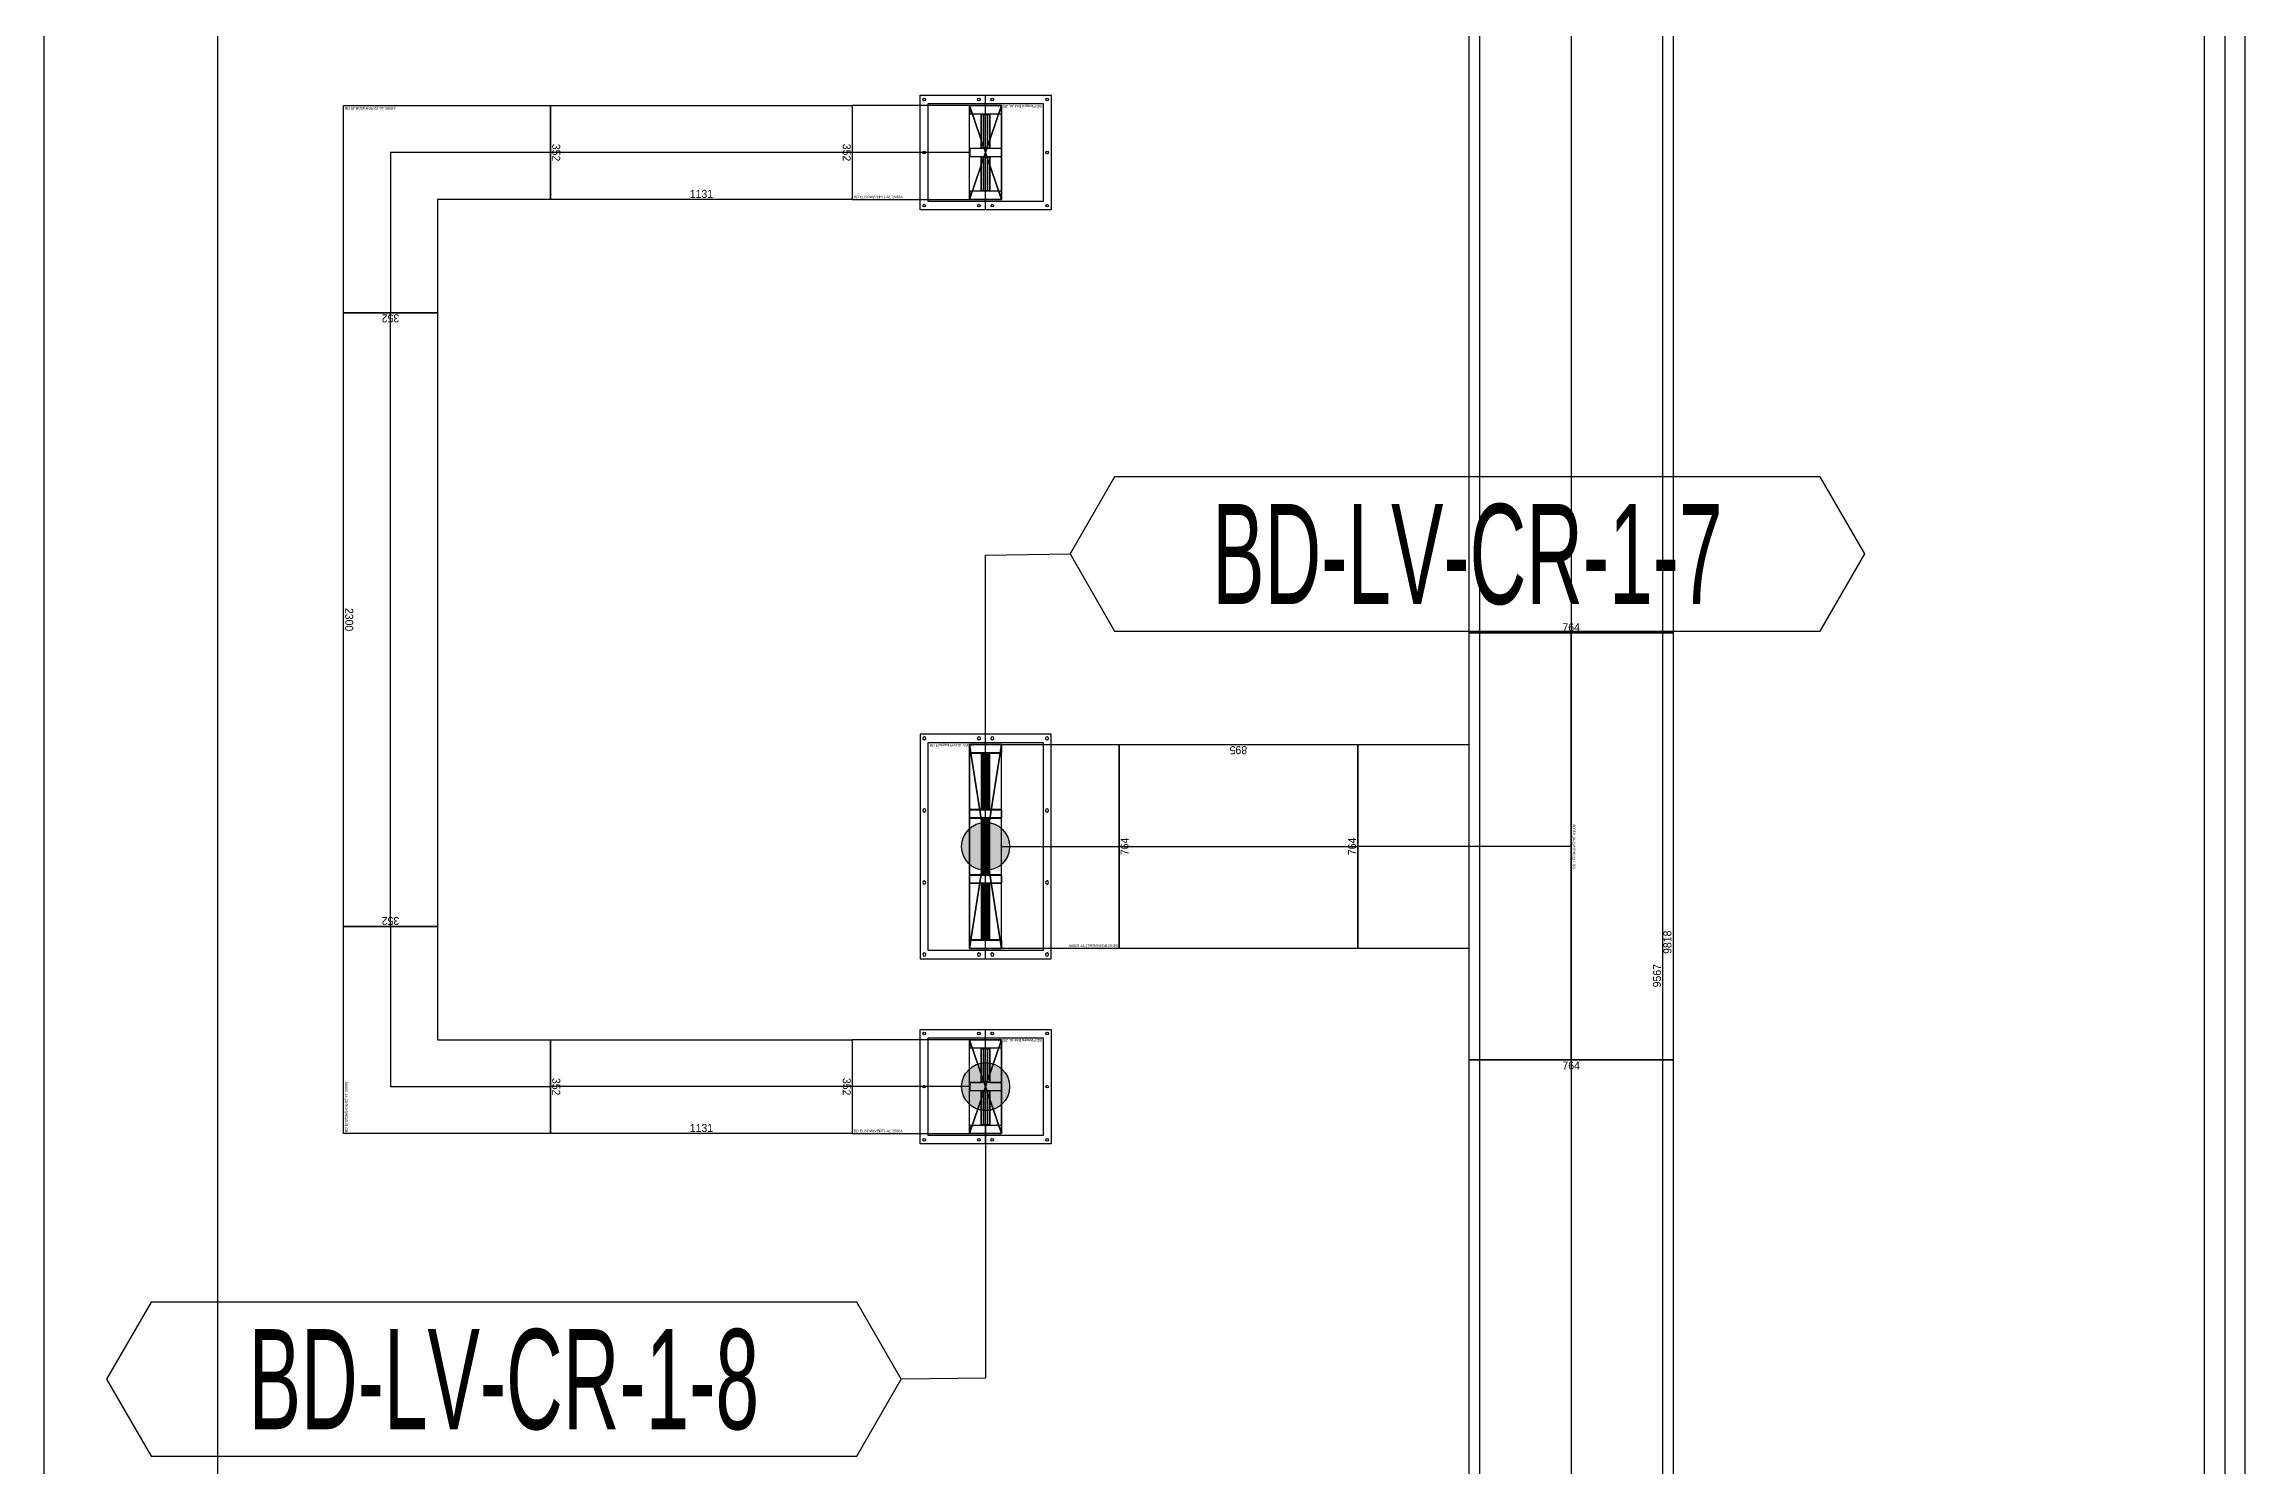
# Model space of a CAD drawing. Header units: millimetres. Extents: x 28486 to 374549, y -351975 to 868946.
# Drawn here: x 289075 to 297326, y -302621 to -297293 of the extents above; entities that cross this region are included whole.
import ezdxf
from ezdxf.enums import TextEntityAlignment as Align

# ---------------------------------------------------------------- set-up
doc = ezdxf.new("R2010")
doc.units = ezdxf.units.MM
doc.header["$LTSCALE"] = 150
doc.layers.get('Defpoints').update_dxf_attribs({"color": 150})
for name, color, linetype in [('-----27 Bus Duct_HV_6.6kV', 130, 'Continuous'), ('-----27 Bus Duct_HV_IT BACK UP A', 7, 'Continuous'), ('-----27 Bus Duct_HV_IT BACK UP B', 3, 'Continuous'), ('-----27 Bus Duct_LV_380-220V', 200, 'Continuous'), ('-----27 Bus Duct_LV_380-220V_IT BACK UP', 2, 'Continuous'), ('-----27 Bus Duct_LV_380-220V_LOAD BANK', 7, 'Continuous'), ('-----27 Bus Duct_LV_380-220V_UT', 41, 'Continuous'), ('-----29 주기', 1, 'Continuous'), ('-----30 Text', 2, 'Continuous'), ('-----99 Cable Schedule', 2, 'Continuous')]:
    doc.layers.add(name, color=color, linetype=linetype)
doc.styles.add('ELEC', font='')
doc.styles.get("Standard").update_dxf_attribs({"font": ''})
doc.styles.get('ELEC').set_extended_font_data('Dotum')
doc.styles.get('Standard').set_extended_font_data('Dotum')
doc.dimstyles.new('전기통신참고용-치수', dxfattribs={"dimscale": 15, "dimtxt": 2, "dimasz": 0, "dimexe": 0, "dimexo": 0, "dimgap": 0.4, "dimtad": 4, "dimdec": 0, "dimzin": 0, "dimdsep": 46, "dimtxsty": 'Standard', "dimblk": 'NONE', "dimcen": 0, "dimse1": 1, "dimse2": 1, "dimsd1": 1, "dimsd2": 1, "dimclrd": 8, "dimclre": 8, "dimclrt": 8, "dimadec": 0, "dimazin": 0, "dimtfac": 1, "dimtdec": 0, "dimtix": 1, "dimtmove": 2, "dimatfit": 0, "dimldrblk": 'NONE', "dimfxl": 2, "dimtolj": 1, "dimtzin": 0, "dimarcsym": 0})

# ---------------------------------------------------------------- blocks, each defined once
blk = doc.blocks.new('*D664')
at = {"layer": 'Defpoints', "color": 0, "transparency": 16777216}
for p in [(0, 8990), (686, 8990), (686, 8990)]:
    blk.add_point(p, dxfattribs=at)
at = {"color": 0, "transparency": 16777216, "insert": (343, 8969), "char_height": 30, "attachment_point": 5}
blk.add_mtext('\\A1;{\\C0;686}', dxfattribs=at)
blk = doc.blocks.new('_None')
blk = doc.blocks.new('*D665')
at = {"layer": 'Defpoints', "color": 0, "transparency": 16777216}
for p in [(686, 8990), (686, 8990), (686, -577.5)]:
    blk.add_point(p, dxfattribs=at)
at = {"color": 0, "transparency": 16777216, "insert": (665, 4206.2), "char_height": 30, "attachment_point": 5, "rotation": 90}
blk.add_mtext('\\A1;{\\C0;9567}', dxfattribs=at)
blk = doc.blocks.new('*D666')
at = {"layer": 'Defpoints', "color": 0, "transparency": 16777216}
for p in [(0, -577.5), (686, -577.5), (686, -577.5)]:
    blk.add_point(p, dxfattribs=at)
at = {"color": 0, "transparency": 16777216, "insert": (343, -556.5), "char_height": 30, "attachment_point": 5}
blk.add_mtext('\\A1;{\\C0;686}', dxfattribs=at)
blk = doc.blocks.new('*U607')
at = {"color": 1}
blk.add_line((76, 3328.1), (76, -12073.9), dxfattribs=at)
at = {"color": 0}
blk.add_lwpolyline([(152, -12073.9), (0, -12073.9), (0, 3328.1), (152, 3328.1)], close=True, dxfattribs=at)
blk = doc.blocks.new('*U194')
at = {"color": 1}
blk.add_line((76, 17574.2), (76, 2172.2), dxfattribs=at)
at = {"color": 0}
blk.add_lwpolyline([(152, 2172.2), (0, 2172.2), (0, 17574.2), (152, 17574.2)], close=True, dxfattribs=at)
blk = doc.blocks.new('*D2106')
at = {"layer": 'Defpoints', "color": 0, "transparency": 16777216}
for p in [(0, 12839.7), (764, 12839.7), (764, 12839.7), (0, -689), (764, -689), (764, -689)]:
    blk.add_point(p, dxfattribs=at)
at = {"color": 0, "transparency": 16777216, "char_height": 30, "attachment_point": 5}
for insert in [(382, 12818.7), (382, -710)]:
    blk.add_mtext('\\A1;{\\C0;764}', dxfattribs=dict(at, insert=insert))
blk = doc.blocks.new('*D2107')
at = {"layer": 'Defpoints', "color": 0, "transparency": 16777216}
for p in [(764, 12839.7), (764, 12839.7), (764, 9640.6), (0, 8011), (686, 8011), (686, 8011), (764, -689), (764, -689), (764, -6127)]:
    blk.add_point(p, dxfattribs=at)
at = {"color": 0, "transparency": 16777216, "char_height": 30, "attachment_point": 5, "rotation": 90}
for s, insert in [('\\A1;{\\C0;3199}', (743, 11240.2)), ('\\A1;{\\C0;5438}', (743, -3408))]:
    blk.add_mtext(s, dxfattribs=dict(at, insert=insert))
at = {"color": 0, "transparency": 16777216, "insert": (343, 7990), "char_height": 30, "attachment_point": 5}
blk.add_mtext('\\A1;{\\C0;686}', dxfattribs=at)
blk = doc.blocks.new('*D824')
at = {"layer": 'Defpoints', "color": 0, "transparency": 16777216}
for p in [(0, 17644.8), (764, 17644.8), (764, 17644.8)]:
    blk.add_point(p, dxfattribs=at)
at = {"color": 0, "transparency": 16777216, "insert": (382, 17623.8), "char_height": 30, "attachment_point": 5}
blk.add_mtext('\\A1;{\\C0;764}', dxfattribs=at)
blk = doc.blocks.new('*D825')
at = {"layer": 'Defpoints', "color": 0, "transparency": 16777216}
for p in [(764, 17644.8), (764, 17644.8), (764, 9144.8)]:
    blk.add_point(p, dxfattribs=at)
at = {"color": 0, "transparency": 16777216, "insert": (743, 13394.8), "char_height": 30, "attachment_point": 5, "rotation": 90}
blk.add_mtext('\\A1;{\\C0;8500}', dxfattribs=at)
blk = doc.blocks.new('*D826')
at = {"layer": 'Defpoints', "color": 0, "transparency": 16777216}
for p in [(0, 9144.8), (764, 9144.8), (764, 9144.8)]:
    blk.add_point(p, dxfattribs=at)
at = {"color": 0, "transparency": 16777216, "insert": (382, 9165.9), "char_height": 30, "attachment_point": 5}
blk.add_mtext('\\A1;{\\C0;764}', dxfattribs=at)
blk = doc.blocks.new('*D748')
at = {"layer": 'Defpoints', "color": 0, "transparency": 16777216}
for p in [(0, 5474.2), (764, 5474.2), (764, 5474.2)]:
    blk.add_point(p, dxfattribs=at)
at = {"color": 0, "transparency": 16777216, "insert": (382, 5453.2), "char_height": 30, "attachment_point": 5}
blk.add_mtext('\\A1;{\\C0;764}', dxfattribs=at)
blk = doc.blocks.new('*D749')
at = {"layer": 'Defpoints', "color": 0, "transparency": 16777216}
for p in [(764, 5474.2), (764, 5474.2), (764, -4343.8)]:
    blk.add_point(p, dxfattribs=at)
at = {"color": 0, "transparency": 16777216, "insert": (743, 565.2), "char_height": 30, "attachment_point": 5, "rotation": 90}
blk.add_mtext('\\A1;{\\C0;9818}', dxfattribs=at)
blk = doc.blocks.new('*D750')
at = {"layer": 'Defpoints', "color": 0, "transparency": 16777216}
for p in [(0, -4343.8), (764, -4343.8), (764, -4343.8)]:
    blk.add_point(p, dxfattribs=at)
at = {"color": 0, "transparency": 16777216, "insert": (382, -4322.8), "char_height": 30, "attachment_point": 5}
blk.add_mtext('\\A1;{\\C0;764}', dxfattribs=at)
blk = doc.blocks.new('*U5')
at = {"color": 0}
blk.add_line((0, 420.5), (0, -420.5), dxfattribs=at)
at = {"color": 1}
for p, q in [((60, 382), (-60, -382)), ((-60, 382), (60, -382))]:
    blk.add_line(p, q, dxfattribs=at)
at = {"color": 0}
for points in [[(245, -420.5), (-245, -420.5), (-245, 420.5), (245, 420.5)], [(-215, -389.5), (215, -389.5), (215, 389.5), (-215, 389.5)]]:
    blk.add_lwpolyline(points, close=True, dxfattribs=at)
at = {"color": 1}
blk.add_lwpolyline([(60, -382), (-60, -382), (-60, 382), (60, 382)], close=True, dxfattribs=at)
for points in [[(-60, 136, -0.4142136), (-58, 138), (-17.2, 138, 0.4142136), (-16.2, 139), (-16.2, 349, 0.4142136), (-17.2, 350), (-58, 350, -0.4142136), (-60, 352), (-60, 382, -0.4142136), (-59, 381), (-59, 352, 0.4142136), (-58, 351), (58, 351, 0.4142136), (59, 352), (59, 381, -0.4142136), (60, 382), (60, 352, -0.4142136), (58, 350), (17.2, 350, 0.4142136), (16.2, 349), (16.2, 139, 0.4142136), (17.2, 138), (58, 138, -0.4142136), (60, 136), (60, 124, -0.4142136), (59, 125), (59, 136, 0.4142136), (58, 137), (-58, 137, 0.4142136), (-59, 136), (-59, 125, -0.4142136), (-60, 124), (-60, 124), (-60, 124), (-60, 124)], [(-15.2, 139), (-15.2, 349, -0.4142136), (-14.2, 350), (14.2, 350, -0.4142136), (15.2, 349), (15.2, 139, -0.4142136), (14.2, 138), (-14.2, 138, -0.4142136)], [(-14.2, 140), (-14.2, 348, -0.4142136), (-13.2, 349), (-8.85, 349, -0.4142136), (-7.85, 348), (-7.85, 140, -0.4142136), (-8.85, 139), (-13.2, 139, -0.4142136)], [(-6.85, 140), (-6.85, 348, -0.4142136), (-5.85, 349), (-1.5, 349, -0.4142136), (-0.5, 348), (-0.5, 140, -0.4142136), (-1.5, 139), (-5.85, 139, -0.4142136)], [(0.5, 140), (0.5, 348, -0.4142136), (1.5, 349), (5.85, 349, -0.4142136), (6.85, 348), (6.85, 140, -0.4142136), (5.85, 139), (1.5, 139, -0.4142136)], [(7.85, 140), (7.85, 348, -0.4142136), (8.85, 349), (13.2, 349, -0.4142136), (14.2, 348), (14.2, 140, -0.4142136), (13.2, 139), (8.85, 139, -0.4142136)], [(-60, -108, -0.4142136), (-58, -106), (-17.2, -106, 0.4142136), (-16.2, -105), (-16.2, 105, 0.4142136), (-17.2, 106), (-58, 106, -0.4142136), (-60, 108), (-60, 122, -0.4142136), (-59, 121), (-59, 108, 0.4142136), (-58, 107), (58, 107, 0.4142136), (59, 108), (59, 121, -0.4142136), (60, 122), (60, 108, -0.4142136), (58, 106), (17.2, 106, 0.4142136), (16.2, 105), (16.2, -105, 0.4142136), (17.2, -106), (58, -106, -0.4142136), (60, -108), (60, -121, -0.4142136), (59, -120), (59, -108, 0.4142136), (58, -107), (-58, -107, 0.4142136), (-59, -108), (-59, -120, -0.4142136), (-60, -121), (-60, -121), (-60, -121), (-60, -121)], [(-15.2, -105), (-15.2, 105, -0.4142136), (-14.2, 106), (14.2, 106, -0.4142136), (15.2, 105), (15.2, -105, -0.4142136), (14.2, -106), (-14.2, -106, -0.4142136)], [(-14.2, -104), (-14.2, 104, -0.4142136), (-13.2, 105), (-8.85, 105, -0.4142136), (-7.85, 104), (-7.85, -104, -0.4142136), (-8.85, -105), (-13.2, -105, -0.4142136)], [(-6.85, -104), (-6.85, 104, -0.4142136), (-5.85, 105), (-1.5, 105, -0.4142136), (-0.5, 104), (-0.5, -104, -0.4142136), (-1.5, -105), (-5.85, -105, -0.4142136)], [(0.5, -104), (0.5, 104, -0.4142136), (1.5, 105), (5.85, 105, -0.4142136), (6.85, 104), (6.85, -104, -0.4142136), (5.85, -105), (1.5, -105, -0.4142136)], [(7.85, -104), (7.85, 104, -0.4142136), (8.85, 105), (13.2, 105, -0.4142136), (14.2, 104), (14.2, -104, -0.4142136), (13.2, -105), (8.85, -105, -0.4142136)], [(-60, -352, -0.4142136), (-58, -350), (-17.2, -350, 0.4142136), (-16.2, -349), (-16.2, -139, 0.4142136), (-17.2, -138), (-58, -138, -0.4142136), (-60, -136), (-60, -123, -0.4142136), (-59, -124), (-59, -136, 0.4142136), (-58, -137), (58, -137, 0.4142136), (59, -136), (59, -124, -0.4142136), (60, -123), (60, -136, -0.4142136), (58, -138), (17.2, -138, 0.4142136), (16.2, -139), (16.2, -349, 0.4142136), (17.2, -350), (58, -350, -0.4142136), (60, -352), (60, -382, -0.4142136), (59, -381), (59, -352, 0.4142136), (58, -351), (-58, -351, 0.4142136), (-59, -352), (-59, -381, -0.4142136), (-60, -382), (-60, -382), (-60, -382), (-60, -382)], [(-15.2, -349), (-15.2, -139, -0.4142136), (-14.2, -138), (14.2, -138, -0.4142136), (15.2, -139), (15.2, -349, -0.4142136), (14.2, -350), (-14.2, -350, -0.4142136)], [(-14.2, -348), (-14.2, -140, -0.4142136), (-13.2, -139), (-8.85, -139, -0.4142136), (-7.85, -140), (-7.85, -348, -0.4142136), (-8.85, -349), (-13.2, -349, -0.4142136)], [(-6.85, -348), (-6.85, -140, -0.4142136), (-5.85, -139), (-1.5, -139, -0.4142136), (-0.5, -140), (-0.5, -348, -0.4142136), (-1.5, -349), (-5.85, -349, -0.4142136)], [(0.5, -348), (0.5, -140, -0.4142136), (1.5, -139), (5.85, -139, -0.4142136), (6.85, -140), (6.85, -348, -0.4142136), (5.85, -349), (1.5, -349, -0.4142136)], [(7.85, -348), (7.85, -140, -0.4142136), (8.85, -139), (13.2, -139, -0.4142136), (14.2, -140), (14.2, -348, -0.4142136), (13.2, -349), (8.85, -349, -0.4142136)]]:
    blk.add_lwpolyline(points, format="xyb", close=True, dxfattribs=at)
at = {"color": 0}
for centre in [(-230, 405), (-25, 405), (25, 405), (230, 405), (-230, 135), (230, 135), (-230, -135), (230, -135), (-230, -405), (-25, -405), (25, -405), (230, -405)]:
    blk.add_circle(centre, 6, dxfattribs=at)
at = {"color": 0, "style": 'ELEC'}
blk.add_text('BD Flanged End-AL 6300A', height=10, dxfattribs=at).set_placement((-210, -379.5), align=Align.MIDDLE_LEFT)
blk = doc.blocks.new('*D820')
at = {"layer": 'Defpoints', "color": 0, "transparency": 16777216}
for p in [(0, 12840.2), (764, 12840.2), (764, 12840.2)]:
    blk.add_point(p, dxfattribs=at)
at = {"color": 0, "transparency": 16777216, "insert": (382, 12819.2), "char_height": 30, "attachment_point": 5}
blk.add_mtext('\\A1;{\\C0;764}', dxfattribs=at)
blk = doc.blocks.new('*D821')
at = {"layer": 'Defpoints', "color": 0, "transparency": 16777216}
for p in [(764, 12840.2), (764, 12840.2), (764, 11945.2)]:
    blk.add_point(p, dxfattribs=at)
at = {"color": 0, "transparency": 16777216, "insert": (743, 12392.7), "char_height": 30, "attachment_point": 5, "rotation": 90}
blk.add_mtext('\\A1;{\\C0;895}', dxfattribs=at)
blk = doc.blocks.new('*D822')
at = {"layer": 'Defpoints', "color": 0, "transparency": 16777216}
for p in [(0, 11945.2), (764, 11945.2), (764, 11945.2)]:
    blk.add_point(p, dxfattribs=at)
at = {"color": 0, "transparency": 16777216, "insert": (382, 11966.3), "char_height": 30, "attachment_point": 5}
blk.add_mtext('\\A1;{\\C0;764}', dxfattribs=at)
blk = doc.blocks.new('*U7')
at = {"color": 1}
for p, q in [((340, 382), (220, -382)), ((220, 382), (340, -382))]:
    blk.add_line(p, q, dxfattribs=at)
at = {"color": 0}
blk.add_lwpolyline([(-220, -382), (220, -382), (220, 382), (-220, 382)], close=True, dxfattribs=at)
blk.add_lwpolyline([(220, -382), (340, -382), (340, 382), (220, 382)], dxfattribs=at)
at = {"color": 1}
for points in [[(220, 136, -0.4142136), (222, 138), (262.8, 138, 0.4142136), (263.8, 139), (263.8, 349, 0.4142136), (262.8, 350), (222, 350, -0.4142136), (220, 352), (220, 382, -0.4142136), (221, 381), (221, 352, 0.4142136), (222, 351), (338, 351, 0.4142136), (339, 352), (339, 381, -0.4142136), (340, 382), (340, 352, -0.4142136), (338, 350), (297.2, 350, 0.4142136), (296.2, 349), (296.2, 139, 0.4142136), (297.2, 138), (338, 138, -0.4142136), (340, 136), (340, 124, -0.4142136), (339, 125), (339, 136, 0.4142136), (338, 137), (222, 137, 0.4142136), (221, 136), (221, 125, -0.4142136), (220, 124), (220, 124), (220, 124), (220, 124)], [(264.8, 139), (264.8, 349, -0.4142136), (265.8, 350), (294.2, 350, -0.4142136), (295.2, 349), (295.2, 139, -0.4142136), (294.2, 138), (265.8, 138, -0.4142136)], [(265.8, 140), (265.8, 348, -0.4142136), (266.8, 349), (271.15, 349, -0.4142136), (272.15, 348), (272.15, 140, -0.4142136), (271.15, 139), (266.8, 139, -0.4142136)], [(273.15, 140), (273.15, 348, -0.4142136), (274.15, 349), (278.5, 349, -0.4142136), (279.5, 348), (279.5, 140, -0.4142136), (278.5, 139), (274.15, 139, -0.4142136)], [(280.5, 140), (280.5, 348, -0.4142136), (281.5, 349), (285.85, 349, -0.4142136), (286.85, 348), (286.85, 140, -0.4142136), (285.85, 139), (281.5, 139, -0.4142136)], [(287.85, 140), (287.85, 348, -0.4142136), (288.85, 349), (293.2, 349, -0.4142136), (294.2, 348), (294.2, 140, -0.4142136), (293.2, 139), (288.85, 139, -0.4142136)], [(220, -108, -0.4142136), (222, -106), (262.8, -106, 0.4142136), (263.8, -105), (263.8, 105, 0.4142136), (262.8, 106), (222, 106, -0.4142136), (220, 108), (220, 122, -0.4142136), (221, 121), (221, 108, 0.4142136), (222, 107), (338, 107, 0.4142136), (339, 108), (339, 121, -0.4142136), (340, 122), (340, 108, -0.4142136), (338, 106), (297.2, 106, 0.4142136), (296.2, 105), (296.2, -105, 0.4142136), (297.2, -106), (338, -106, -0.4142136), (340, -108), (340, -121, -0.4142136), (339, -120), (339, -108, 0.4142136), (338, -107), (222, -107, 0.4142136), (221, -108), (221, -120, -0.4142136), (220, -121), (220, -121), (220, -121), (220, -121)], [(264.8, -105), (264.8, 105, -0.4142136), (265.8, 106), (294.2, 106, -0.4142136), (295.2, 105), (295.2, -105, -0.4142136), (294.2, -106), (265.8, -106, -0.4142136)], [(265.8, -104), (265.8, 104, -0.4142136), (266.8, 105), (271.15, 105, -0.4142136), (272.15, 104), (272.15, -104, -0.4142136), (271.15, -105), (266.8, -105, -0.4142136)], [(273.15, -104), (273.15, 104, -0.4142136), (274.15, 105), (278.5, 105, -0.4142136), (279.5, 104), (279.5, -104, -0.4142136), (278.5, -105), (274.15, -105, -0.4142136)], [(280.5, -104), (280.5, 104, -0.4142136), (281.5, 105), (285.85, 105, -0.4142136), (286.85, 104), (286.85, -104, -0.4142136), (285.85, -105), (281.5, -105, -0.4142136)], [(287.85, -104), (287.85, 104, -0.4142136), (288.85, 105), (293.2, 105, -0.4142136), (294.2, 104), (294.2, -104, -0.4142136), (293.2, -105), (288.85, -105, -0.4142136)], [(220, -352, -0.4142136), (222, -350), (262.8, -350, 0.4142136), (263.8, -349), (263.8, -139, 0.4142136), (262.8, -138), (222, -138, -0.4142136), (220, -136), (220, -123, -0.4142136), (221, -124), (221, -136, 0.4142136), (222, -137), (338, -137, 0.4142136), (339, -136), (339, -124, -0.4142136), (340, -123), (340, -136, -0.4142136), (338, -138), (297.2, -138, 0.4142136), (296.2, -139), (296.2, -349, 0.4142136), (297.2, -350), (338, -350, -0.4142136), (340, -352), (340, -382, -0.4142136), (339, -381), (339, -352, 0.4142136), (338, -351), (222, -351, 0.4142136), (221, -352), (221, -381, -0.4142136), (220, -382), (220, -382), (220, -382), (220, -382)], [(264.8, -349), (264.8, -139, -0.4142136), (265.8, -138), (294.2, -138, -0.4142136), (295.2, -139), (295.2, -349, -0.4142136), (294.2, -350), (265.8, -350, -0.4142136)], [(265.8, -348), (265.8, -140, -0.4142136), (266.8, -139), (271.15, -139, -0.4142136), (272.15, -140), (272.15, -348, -0.4142136), (271.15, -349), (266.8, -349, -0.4142136)], [(273.15, -348), (273.15, -140, -0.4142136), (274.15, -139), (278.5, -139, -0.4142136), (279.5, -140), (279.5, -348, -0.4142136), (278.5, -349), (274.15, -349, -0.4142136)], [(280.5, -348), (280.5, -140, -0.4142136), (281.5, -139), (285.85, -139, -0.4142136), (286.85, -140), (286.85, -348, -0.4142136), (285.85, -349), (281.5, -349, -0.4142136)], [(287.85, -348), (287.85, -140, -0.4142136), (288.85, -139), (293.2, -139, -0.4142136), (294.2, -140), (294.2, -348, -0.4142136), (293.2, -349), (288.85, -349, -0.4142136)]]:
    blk.add_lwpolyline(points, format="xyb", close=True, dxfattribs=at)
blk.add_lwpolyline([(220, 0), (-220, 0)], dxfattribs=at)
at = {"color": 0, "style": 'ELEC'}
blk.add_text('BD ELBOW(VERT)-AL 6300A', height=10, dxfattribs=at).set_placement((-215, -372), align=Align.MIDDLE_LEFT)
blk = doc.blocks.new('*U21')
at = {"color": 0}
blk.add_lwpolyline([(-800, -382), (-382, -382), (-382, -800), (382, -800), (382, -382), (800, -382), (800, 382), (-800, 382)], close=True, dxfattribs=at)
at = {"color": 1}
for points in [[(-800, 0), (800, 0)], [(0, 0), (0, -800)]]:
    blk.add_lwpolyline(points, dxfattribs=at)
at = {"color": 0, "style": 'ELEC'}
blk.add_text('BD TEE(HORIZ)-AL 6300A', height=10, dxfattribs=at).set_placement((0, 10), align=Align.MIDDLE)
blk = doc.blocks.new('A$C9a0ab699')
h = blk.add_hatch(color=0)
edge = h.paths.add_edge_path()
edge.add_arc((0, 0), 64, 720, 1080, ccw=False)
at = {"color": 0}
blk.add_circle((0, 0), 64, dxfattribs=at)
blk = doc.blocks.new('*U63')
at = {"color": 1}
for p, q in [((60, 176), (-60, -176)), ((-60, 176), (60, -176))]:
    blk.add_line(p, q, dxfattribs=at)
at = {"color": 0}
blk.add_line((0, 214.5), (0, -214.5), dxfattribs=at)
for points in [[(245, -214.5), (-245, -214.5), (-245, 214.5), (245, 214.5)], [(215, -183.5), (-215, -183.5), (-215, 183.5), (215, 183.5)]]:
    blk.add_lwpolyline(points, close=True, dxfattribs=at)
at = {"color": 1}
blk.add_lwpolyline([(60, -176), (-60, -176), (-60, 176), (60, 176)], close=True, dxfattribs=at)
for points in [[(-60, 14, -0.4142136), (-58, 16), (-17.2, 16, 0.4142136), (-16.2, 17), (-16.2, 143, 0.4142136), (-17.2, 144), (-58, 144, -0.4142136), (-60, 146), (-60, 176, -0.4142136), (-59, 175), (-59, 146, 0.4142136), (-58, 145), (58, 145, 0.4142136), (59, 146), (59, 175, -0.4142136), (60, 176), (60, 146, -0.4142136), (58, 144), (17.2, 144, 0.4142136), (16.2, 143), (16.2, 17, 0.4142136), (17.2, 16), (58, 16, -0.4142136), (60, 14), (60, 2, -0.4142136), (59, 3), (59, 14, 0.4142136), (58, 15), (-58, 15, 0.4142136), (-59, 14), (-59, 3, -0.4142136), (-60, 2), (-60, 2), (-60, 2), (-60, 2)], [(-15.2, 17), (-15.2, 143, -0.4142136), (-14.2, 144), (14.2, 144, -0.4142136), (15.2, 143), (15.2, 17, -0.4142136), (14.2, 16), (-14.2, 16, -0.4142136)], [(-14.2, 18), (-14.2, 142, -0.4142136), (-13.2, 143), (-8.85, 143, -0.4142136), (-7.85, 142), (-7.85, 18, -0.4142136), (-8.85, 17), (-13.2, 17, -0.4142136)], [(-6.85, 18), (-6.85, 142, -0.4142136), (-5.85, 143), (-1.5, 143, -0.4142136), (-0.5, 142), (-0.5, 18, -0.4142136), (-1.5, 17), (-5.85, 17, -0.4142136)], [(0.5, 18), (0.5, 142, -0.4142136), (1.5, 143), (5.85, 143, -0.4142136), (6.85, 142), (6.85, 18, -0.4142136), (5.85, 17), (1.5, 17, -0.4142136)], [(7.85, 18), (7.85, 142, -0.4142136), (8.85, 143), (13.2, 143, -0.4142136), (14.2, 142), (14.2, 18, -0.4142136), (13.2, 17), (8.85, 17, -0.4142136)], [(-60, -146, -0.4142136), (-58, -144), (-17.2, -144, 0.4142136), (-16.2, -143), (-16.2, -17, 0.4142136), (-17.2, -16), (-58, -16, -0.4142136), (-60, -14), (-60, 0, -0.4142136), (-59, -1), (-59, -14, 0.4142136), (-58, -15), (58, -15, 0.4142136), (59, -14), (59, -1, -0.4142136), (60, 0), (60, -14, -0.4142136), (58, -16), (17.2, -16, 0.4142136), (16.2, -17), (16.2, -143, 0.4142136), (17.2, -144), (58, -144, -0.4142136), (60, -146), (60, -176, -0.4142136), (59, -175), (59, -146, 0.4142136), (58, -145), (-58, -145, 0.4142136), (-59, -146), (-59, -175, -0.4142136), (-60, -176), (-60, -176), (-60, -176), (-60, -176)], [(-15.2, -143), (-15.2, -17, -0.4142136), (-14.2, -16), (14.2, -16, -0.4142136), (15.2, -17), (15.2, -143, -0.4142136), (14.2, -144), (-14.2, -144, -0.4142136)], [(-14.2, -142), (-14.2, -18, -0.4142136), (-13.2, -17), (-8.85, -17, -0.4142136), (-7.85, -18), (-7.85, -142, -0.4142136), (-8.85, -143), (-13.2, -143, -0.4142136)], [(-6.85, -142), (-6.85, -18, -0.4142136), (-5.85, -17), (-1.5, -17, -0.4142136), (-0.5, -18), (-0.5, -142, -0.4142136), (-1.5, -143), (-5.85, -143, -0.4142136)], [(0.5, -142), (0.5, -18, -0.4142136), (1.5, -17), (5.85, -17, -0.4142136), (6.85, -18), (6.85, -142, -0.4142136), (5.85, -143), (1.5, -143, -0.4142136)], [(7.85, -142), (7.85, -18, -0.4142136), (8.85, -17), (13.2, -17, -0.4142136), (14.2, -18), (14.2, -142, -0.4142136), (13.2, -143), (8.85, -143, -0.4142136)]]:
    blk.add_lwpolyline(points, format="xyb", close=True, dxfattribs=at)
at = {"color": 0}
for centre in [(-230, 199), (-25, 199), (25, 199), (230, 199), (-230, 0), (230, 0), (-230, -199), (-25, -199), (25, -199), (230, -199)]:
    blk.add_circle(centre, 5, dxfattribs=at)
at = {"color": 0, "style": 'ELEC'}
blk.add_text('BD Flanged End-AL 2500A', height=10, dxfattribs=at).set_placement((-210, -173.5), align=Align.MIDDLE_LEFT)
blk = doc.blocks.new('*U64')
at = {"color": 1}
for p, q in [((340, 176), (220, -176)), ((220, 176), (340, -176))]:
    blk.add_line(p, q, dxfattribs=at)
at = {"color": 0}
blk.add_lwpolyline([(-220, -176), (220, -176), (220, 176), (-220, 176)], close=True, dxfattribs=at)
blk.add_lwpolyline([(220, -176), (340, -176), (340, 176), (220, 176)], dxfattribs=at)
at = {"color": 1}
for points in [[(220, 14, -0.4142136), (222, 16), (262.8, 16, 0.4142136), (263.8, 17), (263.8, 143, 0.4142136), (262.8, 144), (222, 144, -0.4142136), (220, 146), (220, 176, -0.4142136), (221, 175), (221, 146, 0.4142136), (222, 145), (338, 145, 0.4142136), (339, 146), (339, 175, -0.4142136), (340, 176), (340, 146, -0.4142136), (338, 144), (297.2, 144, 0.4142136), (296.2, 143), (296.2, 17, 0.4142136), (297.2, 16), (338, 16, -0.4142136), (340, 14), (340, 2, -0.4142136), (339, 3), (339, 14, 0.4142136), (338, 15), (222, 15, 0.4142136), (221, 14), (221, 3, -0.4142136), (220, 2), (220, 2), (220, 2), (220, 2)], [(264.8, 17), (264.8, 143, -0.4142136), (265.8, 144), (294.2, 144, -0.4142136), (295.2, 143), (295.2, 17, -0.4142136), (294.2, 16), (265.8, 16, -0.4142136)], [(265.8, 18), (265.8, 142, -0.4142136), (266.8, 143), (271.15, 143, -0.4142136), (272.15, 142), (272.15, 18, -0.4142136), (271.15, 17), (266.8, 17, -0.4142136)], [(273.15, 18), (273.15, 142, -0.4142136), (274.15, 143), (278.5, 143, -0.4142136), (279.5, 142), (279.5, 18, -0.4142136), (278.5, 17), (274.15, 17, -0.4142136)], [(280.5, 18), (280.5, 142, -0.4142136), (281.5, 143), (285.85, 143, -0.4142136), (286.85, 142), (286.85, 18, -0.4142136), (285.85, 17), (281.5, 17, -0.4142136)], [(287.85, 18), (287.85, 142, -0.4142136), (288.85, 143), (293.2, 143, -0.4142136), (294.2, 142), (294.2, 18, -0.4142136), (293.2, 17), (288.85, 17, -0.4142136)], [(220, -146, -0.4142136), (222, -144), (262.8, -144, 0.4142136), (263.8, -143), (263.8, -17, 0.4142136), (262.8, -16), (222, -16, -0.4142136), (220, -14), (220, 0, -0.4142136), (221, -1), (221, -14, 0.4142136), (222, -15), (338, -15, 0.4142136), (339, -14), (339, -1, -0.4142136), (340, 0), (340, -14, -0.4142136), (338, -16), (297.2, -16, 0.4142136), (296.2, -17), (296.2, -143, 0.4142136), (297.2, -144), (338, -144, -0.4142136), (340, -146), (340, -176, -0.4142136), (339, -175), (339, -146, 0.4142136), (338, -145), (222, -145, 0.4142136), (221, -146), (221, -175, -0.4142136), (220, -176), (220, -176), (220, -176), (220, -176)], [(264.8, -143), (264.8, -17, -0.4142136), (265.8, -16), (294.2, -16, -0.4142136), (295.2, -17), (295.2, -143, -0.4142136), (294.2, -144), (265.8, -144, -0.4142136)], [(265.8, -142), (265.8, -18, -0.4142136), (266.8, -17), (271.15, -17, -0.4142136), (272.15, -18), (272.15, -142, -0.4142136), (271.15, -143), (266.8, -143, -0.4142136)], [(273.15, -142), (273.15, -18, -0.4142136), (274.15, -17), (278.5, -17, -0.4142136), (279.5, -18), (279.5, -142, -0.4142136), (278.5, -143), (274.15, -143, -0.4142136)], [(280.5, -142), (280.5, -18, -0.4142136), (281.5, -17), (285.85, -17, -0.4142136), (286.85, -18), (286.85, -142, -0.4142136), (285.85, -143), (281.5, -143, -0.4142136)], [(287.85, -142), (287.85, -18, -0.4142136), (288.85, -17), (293.2, -17, -0.4142136), (294.2, -18), (294.2, -142, -0.4142136), (293.2, -143), (288.85, -143, -0.4142136)]]:
    blk.add_lwpolyline(points, format="xyb", close=True, dxfattribs=at)
blk.add_lwpolyline([(220, 0), (-220, 0)], dxfattribs=at)
at = {"color": 0, "style": 'ELEC'}
blk.add_text('BD ELBOW(VERT)-AL 2500A', height=10, dxfattribs=at).set_placement((-215, -166), align=Align.MIDDLE_LEFT)
blk = doc.blocks.new('*D928')
at = {"layer": 'Defpoints', "color": 0, "transparency": 16777216}
for p in [(0, 62.2), (352, 62.2), (352, 62.2)]:
    blk.add_point(p, dxfattribs=at)
at = {"color": 0, "transparency": 16777216, "insert": (176, 41.2), "char_height": 30, "attachment_point": 5}
blk.add_mtext('\\A1;{\\C0;352}', dxfattribs=at)
blk = doc.blocks.new('*D929')
at = {"layer": 'Defpoints', "color": 0, "transparency": 16777216}
for p in [(352, 62.2), (352, 62.2), (352, -1068.8)]:
    blk.add_point(p, dxfattribs=at)
at = {"color": 0, "transparency": 16777216, "insert": (331, -503.3), "char_height": 30, "attachment_point": 5, "rotation": 90}
blk.add_mtext('\\A1;{\\C0;1131}', dxfattribs=at)
blk = doc.blocks.new('*D930')
at = {"layer": 'Defpoints', "color": 0, "transparency": 16777216}
for p in [(0, -1068.8), (352, -1068.8), (352, -1068.8)]:
    blk.add_point(p, dxfattribs=at)
at = {"color": 0, "transparency": 16777216, "insert": (176, -1047.8), "char_height": 30, "attachment_point": 5}
blk.add_mtext('\\A1;{\\C0;352}', dxfattribs=at)
blk = doc.blocks.new('*U65')
at = {"color": 0}
blk.add_lwpolyline([(-176, -176), (600, -176), (600, 176), (176, 176), (176, 600), (-176, 600)], close=True, dxfattribs=at)
at = {"color": 1}
blk.add_lwpolyline([(600, 0), (0, 0), (0, 600)], dxfattribs=at)
at = {"color": 0, "style": 'ELEC'}
blk.add_text('BD ELBOW(HORIZ)-AL 2500A', height=10, dxfattribs=at).set_placement((-171, -166), align=Align.MIDDLE_LEFT)
blk = doc.blocks.new('*D932')
at = {"layer": 'Defpoints', "color": 0, "transparency": 16777216}
for p in [(0, 1231.2), (352, 1231.2), (352, 1231.2)]:
    blk.add_point(p, dxfattribs=at)
at = {"color": 0, "transparency": 16777216, "insert": (176, 1210.2), "char_height": 30, "attachment_point": 5}
blk.add_mtext('\\A1;{\\C0;352}', dxfattribs=at)
blk = doc.blocks.new('*D933')
at = {"layer": 'Defpoints', "color": 0, "transparency": 16777216}
for p in [(352, 1231.2), (352, 1231.2), (352, -1068.8)]:
    blk.add_point(p, dxfattribs=at)
at = {"color": 0, "transparency": 16777216, "insert": (331, 81.2), "char_height": 30, "attachment_point": 5, "rotation": 90}
blk.add_mtext('\\A1;{\\C0;2300}', dxfattribs=at)
blk = doc.blocks.new('*D934')
at = {"layer": 'Defpoints', "color": 0, "transparency": 16777216}
for p in [(0, -1068.8), (352, -1068.8), (352, -1068.8)]:
    blk.add_point(p, dxfattribs=at)
at = {"color": 0, "transparency": 16777216, "insert": (176, -1047.8), "char_height": 30, "attachment_point": 5}
blk.add_mtext('\\A1;{\\C0;352}', dxfattribs=at)
blk = doc.blocks.new('*U663')
at = {"color": 1}
blk.add_line((343, 8990), (343, -577.5), dxfattribs=at)
at = {"color": 0}
blk.add_lwpolyline([(686, -577.5), (0, -577.5), (0, 8990), (686, 8990)], close=True, dxfattribs=at)
for base, p1, p2, override, picture, middle in [((686, 8990), (0, 8990), (686, 8990), {"dimtxsty": 'Standard', "dimclrd": 0, "dimclre": 0, "dimclrt": 0}, '*D664', (343, 8969)), ((686, -577.5), (0, -577.5), (686, -577.5), {"dimtad": 1, "dimtxsty": 'Standard', "dimclrd": 0, "dimclre": 0, "dimclrt": 0}, '*D666', (343, -556.5))]:
    dim = blk.add_linear_dim(base=base, p1=p1, p2=p2, text='{\\C0;<>}', dimstyle='전기통신참고용-치수', override=override, dxfattribs=at)
    dim.commit()
    dim.dimension.update_dxf_attribs({"geometry": picture, "text_midpoint": middle})
dim = blk.add_linear_dim(base=(686, 8989.9981), p1=(686, -577.5006), p2=(686, 8989.9981), angle=90, text='{\\C0;<>}', dimstyle='전기통신참고용-치수', override={"dimtad": 1, "dimtxsty": 'Standard', "dimclrd": 0, "dimclre": 0, "dimclrt": 0}, dxfattribs=at)
dim.commit()
dim.dimension.update_dxf_attribs({"geometry": '*D665', "text_midpoint": (664.9796, 4206.2487)})
blk = doc.blocks.new('*U2105')
at = {"color": 1}
blk.add_line((382, 12839.7), (382, 9640.6), dxfattribs=at)
at = {"color": 0}
blk.add_lwpolyline([(764, 9640.6), (0, 9640.6), (0, 12839.7), (764, 12839.7)], close=True, dxfattribs=at)
for base, p1, p2, middle in [((764, 12839.7), (0, 12839.7), (764, 12839.7), (382, 12818.7)), ((764, -689), (0, -689), (764, -689), (382, -710))]:
    dim = blk.add_linear_dim(base=base, p1=p1, p2=p2, text='{\\C0;<>}', dimstyle='전기통신참고용-치수', override={"dimtxsty": 'Standard', "dimclrd": 0, "dimclre": 0, "dimclrt": 0}, dxfattribs=at)
    dim.commit()
    dim.dimension.update_dxf_attribs({"geometry": '*D2106', "text_midpoint": middle})
for base, p1, p2, middle in [((764, 12839.7), (764, 9640.6), (764, 12839.7), (743, 11240.2)), ((764, -689), (764, -6127), (764, -689), (743, -3408))]:
    dim = blk.add_linear_dim(base=base, p1=p1, p2=p2, angle=90, text='{\\C0;<>}', dimstyle='전기통신참고용-치수', override={"dimtad": 1, "dimtxsty": 'Standard', "dimclrd": 0, "dimclre": 0, "dimclrt": 0}, dxfattribs=at)
    dim.commit()
    dim.dimension.update_dxf_attribs({"geometry": '*D2107', "text_midpoint": middle})
blk = doc.blocks.new('*U823')
at = {"color": 1}
blk.add_line((382, 17644.8), (382, 9144.8), dxfattribs=at)
at = {"color": 0}
blk.add_lwpolyline([(764, 9144.8), (0, 9144.8), (0, 17644.8), (764, 17644.8)], close=True, dxfattribs=at)
for base, p1, p2, override, picture, middle in [((764, 17644.8), (0, 17644.8), (764, 17644.8), {"dimtxsty": 'Standard', "dimclrd": 0, "dimclre": 0, "dimclrt": 0}, '*D824', (382, 17623.8)), ((764, 9144.8), (0, 9144.8), (764, 9144.8), {"dimtad": 1, "dimtxsty": 'Standard', "dimclrd": 0, "dimclre": 0, "dimclrt": 0}, '*D826', (382, 9165.9))]:
    dim = blk.add_linear_dim(base=base, p1=p1, p2=p2, text='{\\C0;<>}', dimstyle='전기통신참고용-치수', override=override, dxfattribs=at)
    dim.commit()
    dim.dimension.update_dxf_attribs({"geometry": picture, "text_midpoint": middle})
dim = blk.add_linear_dim(base=(764, 17644.8), p1=(764, 9144.8), p2=(764, 17644.8), angle=90, text='{\\C0;<>}', dimstyle='전기통신참고용-치수', override={"dimtad": 1, "dimtxsty": 'Standard', "dimclrd": 0, "dimclre": 0, "dimclrt": 0}, dxfattribs=at)
dim.commit()
dim.dimension.update_dxf_attribs({"geometry": '*D825', "text_midpoint": (743, 13394.8)})
blk = doc.blocks.new('*U747')
at = {"color": 1}
blk.add_line((382, 5474.2), (382, -4343.8), dxfattribs=at)
at = {"color": 0}
blk.add_lwpolyline([(764, -4343.8), (0, -4343.8), (0, 5474.2), (764, 5474.2)], close=True, dxfattribs=at)
for base, p1, p2, override, picture, middle in [((764, 5474.2), (0, 5474.2), (764, 5474.2), {"dimtxsty": 'Standard', "dimclrd": 0, "dimclre": 0, "dimclrt": 0}, '*D748', (382, 5453.2)), ((764, -4343.8), (0, -4343.8), (764, -4343.8), {"dimtad": 1, "dimtxsty": 'Standard', "dimclrd": 0, "dimclre": 0, "dimclrt": 0}, '*D750', (382, -4322.8))]:
    dim = blk.add_linear_dim(base=base, p1=p1, p2=p2, text='{\\C0;<>}', dimstyle='전기통신참고용-치수', override=override, dxfattribs=at)
    dim.commit()
    dim.dimension.update_dxf_attribs({"geometry": picture, "text_midpoint": middle})
dim = blk.add_linear_dim(base=(764, 5474.2), p1=(764, -4343.8), p2=(764, 5474.2), angle=90, text='{\\C0;<>}', dimstyle='전기통신참고용-치수', override={"dimtad": 1, "dimtxsty": 'Standard', "dimclrd": 0, "dimclre": 0, "dimclrt": 0}, dxfattribs=at)
dim.commit()
dim.dimension.update_dxf_attribs({"geometry": '*D749', "text_midpoint": (743, 565.2)})
blk = doc.blocks.new('*U819')
at = {"color": 1}
blk.add_line((382, 12840.2), (382, 11945.2), dxfattribs=at)
at = {"color": 0}
blk.add_lwpolyline([(764, 11945.2), (0, 11945.2), (0, 12840.2), (764, 12840.2)], close=True, dxfattribs=at)
for base, p1, p2, override, picture, middle in [((764, 12840.2), (0, 12840.2), (764, 12840.2), {"dimtxsty": 'Standard', "dimclrd": 0, "dimclre": 0, "dimclrt": 0}, '*D820', (382, 12819.2)), ((764, 11945.2), (0, 11945.2), (764, 11945.2), {"dimtad": 1, "dimtxsty": 'Standard', "dimclrd": 0, "dimclre": 0, "dimclrt": 0}, '*D822', (382, 11966.3))]:
    dim = blk.add_linear_dim(base=base, p1=p1, p2=p2, text='{\\C0;<>}', dimstyle='전기통신참고용-치수', override=override, dxfattribs=at)
    dim.commit()
    dim.dimension.update_dxf_attribs({"geometry": picture, "text_midpoint": middle})
dim = blk.add_linear_dim(base=(764, 12840.2), p1=(764, 11945.2), p2=(764, 12840.2), angle=90, text='{\\C0;<>}', dimstyle='전기통신참고용-치수', override={"dimtad": 1, "dimtxsty": 'Standard', "dimclrd": 0, "dimclre": 0, "dimclrt": 0}, dxfattribs=at)
dim.commit()
dim.dimension.update_dxf_attribs({"geometry": '*D821', "text_midpoint": (743, 12392.7)})
blk = doc.blocks.new('*U927')
at = {"color": 1}
blk.add_line((176, 62.2), (176, -1068.8), dxfattribs=at)
at = {"color": 0}
blk.add_lwpolyline([(352, -1068.8), (0, -1068.8), (0, 62.2), (352, 62.2)], close=True, dxfattribs=at)
for base, p1, p2, override, picture, middle in [((352, 62.2), (0, 62.2), (352, 62.2), {"dimtxsty": 'Standard', "dimclrd": 0, "dimclre": 0, "dimclrt": 0}, '*D928', (176, 41.2)), ((352, -1068.8), (0, -1068.8), (352, -1068.8), {"dimtad": 1, "dimtxsty": 'Standard', "dimclrd": 0, "dimclre": 0, "dimclrt": 0}, '*D930', (176, -1047.8))]:
    dim = blk.add_linear_dim(base=base, p1=p1, p2=p2, text='{\\C0;<>}', dimstyle='전기통신참고용-치수', override=override, dxfattribs=at)
    dim.commit()
    dim.dimension.update_dxf_attribs({"geometry": picture, "text_midpoint": middle})
dim = blk.add_linear_dim(base=(352, 62.2), p1=(352, -1068.8), p2=(352, 62.2), angle=90, text='{\\C0;<>}', dimstyle='전기통신참고용-치수', override={"dimtad": 1, "dimtxsty": 'Standard', "dimclrd": 0, "dimclre": 0, "dimclrt": 0}, dxfattribs=at)
dim.commit()
dim.dimension.update_dxf_attribs({"geometry": '*D929', "text_midpoint": (331, -503.3)})
blk = doc.blocks.new('*U931')
at = {"color": 1}
blk.add_line((176, 1231.2), (176, -1068.8), dxfattribs=at)
at = {"color": 0}
blk.add_lwpolyline([(352, -1068.8), (0, -1068.8), (0, 1231.2), (352, 1231.2)], close=True, dxfattribs=at)
for base, p1, p2, override, picture, middle in [((352, 1231.2), (0, 1231.2), (352, 1231.2), {"dimtxsty": 'Standard', "dimclrd": 0, "dimclre": 0, "dimclrt": 0}, '*D932', (176, 1210.2)), ((352, -1068.8), (0, -1068.8), (352, -1068.8), {"dimtad": 1, "dimtxsty": 'Standard', "dimclrd": 0, "dimclre": 0, "dimclrt": 0}, '*D934', (176, -1047.8))]:
    dim = blk.add_linear_dim(base=base, p1=p1, p2=p2, text='{\\C0;<>}', dimstyle='전기통신참고용-치수', override=override, dxfattribs=at)
    dim.commit()
    dim.dimension.update_dxf_attribs({"geometry": picture, "text_midpoint": middle})
dim = blk.add_linear_dim(base=(352, 1231.2), p1=(352, -1068.8), p2=(352, 1231.2), angle=90, text='{\\C0;<>}', dimstyle='전기통신참고용-치수', override={"dimtad": 1, "dimtxsty": 'Standard', "dimclrd": 0, "dimclre": 0, "dimclrt": 0}, dxfattribs=at)
dim.commit()
dim.dimension.update_dxf_attribs({"geometry": '*D933', "text_midpoint": (331, 81.2)})

msp = doc.modelspace()

# ---------------------------------------------------------------- linework, layer by layer
at = {"layer": '-----27 Bus Duct_HV_6.6kV', "elevation": 0}
for points in [[(289725, -304387.9), (289075, -304387.9), (289075, -294271.2), (289725, -294271.2)], [(289725, -304387.9), (289075, -304387.9), (289075, -295121.2), (289725, -295121.2)]]:
    msp.add_lwpolyline(points, close=True, dxfattribs=at)
at = {"layer": '-----29 주기', "elevation": 0}
for points in [[(293088.1, -298915.4), (292921.4, -299204.1), (293088.1, -299492.9), (295733.9, -299492.9), (295900.6, -299204.1), (295733.9, -298915.4)], [(289476.1, -302007.1), (289309.4, -302295.9), (289476.1, -302584.6), (292121.9, -302584.6), (292288.6, -302295.9), (292121.9, -302007.1)]]:
    msp.add_lwpolyline(points, close=True, dxfattribs=at)
at = {"layer": '-----99 Cable Schedule', "color": 1, "elevation": 0}
for points in [[(292605, -300300), (292605, -299208), (292921.4, -299204.1)], [(292605, -301200), (292605, -302292), (292288.6, -302295.9)]]:
    msp.add_lwpolyline(points, dxfattribs=at)

# ---------------------------------------------------------------- block references
at = {"layer": '-----27 Bus Duct_HV_IT BACK UP A'}
msp.add_blockref('*U607', (297174, -291865.1), dxfattribs=at)
at = {"layer": '-----27 Bus Duct_HV_IT BACK UP B'}
msp.add_blockref('*U194', (297174, -306111.2), dxfattribs=at)
at = {"layer": '-----27 Bus Duct_LV_380-220V', "xscale": -1}
for p, rotation in [((290374, -297700, 0), 180), ((290374, -301200, 0), 270)]:
    msp.add_blockref('*U65', p, dxfattribs=dict(at, rotation=rotation))
at = {"layer": '-----27 Bus Duct_LV_380-220V'}
for name, p, rotation in [('*U927', (292042.8, -297524, 0), 270), ('*U63', (292605, -297700, 0), 180), ('*U931', (290550, -299368.8, 0), 180), ('*U63', (292605, -301200, 0), 180), ('*U927', (292042.8, -301024, 0), 270)]:
    msp.add_blockref(name, p, dxfattribs=dict(at, rotation=rotation))
for p in [(292325, -297700, 0), (292325, -301200, 0)]:
    msp.add_blockref('*U64', p, dxfattribs=at)
at = {"layer": '-----27 Bus Duct_LV_380-220V_IT BACK UP'}
msp.add_blockref('*U663', (294457, -304990.5, 0), dxfattribs=at)
at = {"layer": '-----27 Bus Duct_LV_380-220V_LOAD BANK'}
for name, p in [('*U823', (294418, -308644.8)), ('*U2105', (294418, -313939.7, 0))]:
    msp.add_blockref(name, p, dxfattribs=at)
at = {"layer": '-----27 Bus Duct_LV_380-220V_LOAD BANK', "xscale": -1}
for name, p, rotation in [('*U21', (294800, -300300, 0), 270), ('*U5', (292605, -300300, 0), 180)]:
    msp.add_blockref(name, p, dxfattribs=dict(at, rotation=rotation))
msp.add_blockref('*U7', (292885, -300300, 0), dxfattribs=at)
at = {"layer": '-----27 Bus Duct_LV_380-220V_LOAD BANK', "rotation": 89.99999999999999}
msp.add_blockref('*U819', (305945.2, -300682, 0), dxfattribs=at)
at = {"layer": '-----27 Bus Duct_LV_380-220V_UT'}
msp.add_blockref('*U747', (294418, -301224.2, 0), dxfattribs=at)
at = {"layer": '-----99 Cable Schedule', "color": 1, "xscale": 1.40625, "yscale": 1.40625, "zscale": 1.40625, "rotation": 89.99999999999999}
for p in [(292605, -300300, 0), (292605, -301200, 0)]:
    msp.add_blockref('A$C9a0ab699', p, dxfattribs=at)

# ---------------------------------------------------------------- texts
at = {"layer": '-----30 Text', "linetype": 'Continuous', "style": 'ELEC', "width": 0.6}
for s, p in [('BD-LV-CR-1-7', (294411, -299204.1, 0)), ('BD-LV-CR-1-8', (290799, -302295.9, 0))]:
    msp.add_text(s, height=375, dxfattribs=at).set_placement(p, align=Align.MIDDLE)

doc.saveas('drawing.dxf')
